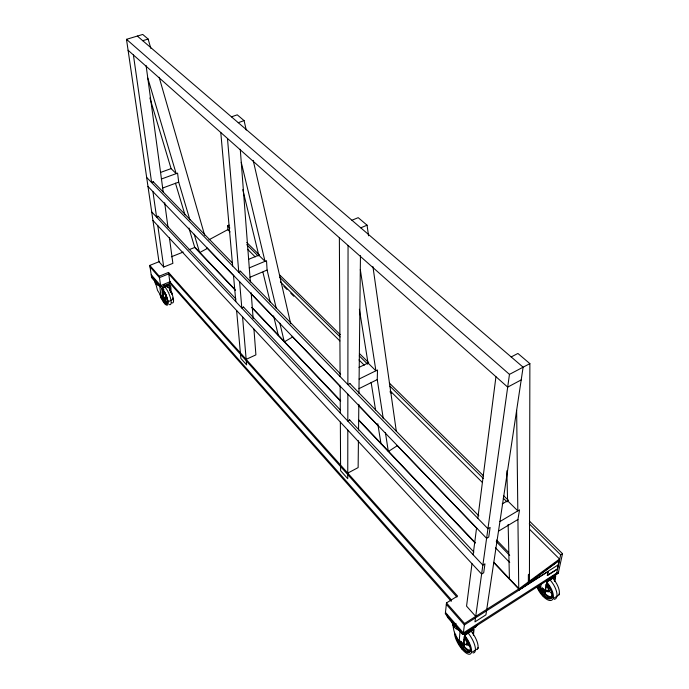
<?xml version="1.0" encoding="UTF-8"?>
<svg xmlns="http://www.w3.org/2000/svg" width="689" height="689" viewBox="0 0 689 689"><rect width="100%" height="100%" fill="white"/><g stroke="black" fill="none" stroke-linecap="round" stroke-linejoin="round"><path stroke-width="1.03" d="M347.756 474.6L347.747 478.709L340.607 470.673L340.59 466.565M347.816 430.117L347.756 473.119L358.134 467.59L358.426 440.762M347.859 394.177L347.824 421.1L349.788 420.101M348.057 245.473L347.876 384.565L349.9 383.566M528.368 581.929L528.377 574.738L529.453 573.954M529.436 581.154L529.875 363.628L517.913 353.457L511.178 356.945M358.547 430.031L358.831 404.279M358.943 393.548L360.459 255.645M383.282 418.731L377.253 379.596L377.512 369.993L359.107 379.045M529.781 529.514L559.528 559.046L559.477 560.355L518.765 590.275L517.93 519.497L519.54 509.86L499.93 521.573M552.07 596.149L553.233 597.888A0.913 0.732 20.9 0 0 554.24 597.992L559.115 594.805A0.913 0.732 20.9 0 0 559.21 593.987M159.607 261.484L149.78 265.403L159.245 276.177L168.512 272.413L457.548 596.054L446.481 602.927L445.318 613.847L463.172 634.354L464.257 634.268L476.426 626.456L476.891 625.095M464.455 636.369A12.152 4.41 58.4 0 1 470.432 649.96L471.517 651.846A0.939 0.81 19.6 0 0 472.551 651.958L477.847 648.504A0.939 0.801 19.7 0 0 478.002 647.608M454.413 625.216L456.101 623.683M454.594 632.278L454.516 632.924A14.038 5.09 58.4 0 0 461.32 648.366L462.784 650.08A14.038 5.09 58.4 0 0 471.422 652.483L471.603 651.208A14.038 5.09 58.4 0 0 464.687 635.491M459.597 642.355A3.643 1.318 58.4 0 1 459.167 641.45L459.994 631.847M461.389 642.346C458.822 641.855 460.252 647.729 462.681 644.68L460.743 641.244L458.917 642.122L460.08 644.809M471.991 563.714L466.556 606.139L475.711 616.397L509.464 374.377L529.875 363.628M473.136 554.757L476.573 527.929M477.813 518.309L495.951 376.711M476.728 625.009L476.495 625.956L464.326 633.768L463.232 633.854L461.406 632.683L447.626 616.844L446.868 615.062L447.566 617.353L461.897 633.716L463.172 634.354L464.567 623.502L446.481 602.927M465.445 636.18L465.187 638.212L463.981 639.435M469.287 632.407L468.15 630.616M470.363 630.349L470.432 629.849M470.432 649.96L470.277 651.053A12.152 4.41 58.4 0 1 462.81 648.995L461.544 647.514A12.152 4.41 58.4 0 1 455.644 634.13M473.059 633.794L473.558 629.72L464.989 635.224L463.594 645.36A1.438 0.517 58.4 0 1 462.62 645.119M475.513 617.852L474.954 621.874L485.926 614.855L486.529 610.833M473.386 635.344L474.075 629.074L464.791 634.939L462.991 645.739A1.438 0.517 58.4 0 1 462.026 645.498M162.38 297.648L162.242 296.442M486.744 609.369L523.115 367.185L137.344 36.069M171.483 293.221L171.26 292.084L171.888 293.764M171.699 293.841L171.328 292.076M518.765 590.275L519.032 588.802L493.875 562.302M541.046 589.284A3.497 1.516 56.6 0 1 540.624 588.415L541.184 583.669M543.044 589.086C540.632 588.716 541.804 594.306 544.319 591.308L543.819 589.517L542.398 588.044L540.546 588.957L541.675 591.524M547.436 574.368L548.065 571.31M545.404 591.343L544.982 593.367L543.13 595.201L543.251 596.269M551.303 579.104L550.166 577.416M552.638 576.934L552.75 576.426M554.404 580.775L555.231 576.641L547.342 581.705L545.128 591.989A1.387 0.603 56.6 0 1 544.431 592.144M554.74 581.37L555.739 576.013L546.971 581.645L544.577 592.351A1.387 0.603 56.6 0 1 543.518 592.204M556.402 574.523L560.657 554.869L562.508 553.698L529.557 521.22M463.172 634.354L558.219 573.351L562.508 553.698M559.063 594.633L559.356 593.341A13.427 5.925 56.4 0 0 552.767 578.286M161.381 295.977L161.596 295.357L162.328 296.21L162.63 298.285C161.183 299.517 159.409 295.478 161.596 295.357M164.697 293.006L163.818 293.893M162.656 297.82L163.62 298.75L162.328 288.131L169.399 285.272L170.321 291.369M167.548 300.438L168.598 301.532L173.439 299.172M464.119 646.342L462.173 648.254L462.052 649.219L462.595 649.202M546.282 585.805L546.704 585.107M160.761 295.71L161.794 298.63M161.674 296.003L162.285 296.425M172.009 293.609L171.208 292.42M558.59 572.507L546.67 580.155M558.219 573.351L558.538 571.508M159.693 285.599L160.942 295.727L157.523 290.388L155.481 282.748M559.528 559.046L518.757 589L493.6 562.482M521.203 588.191L559.304 560.183L557.427 568.864L547.221 575.384M151.632 275.505L151.434 276.909L158.677 285.229L160.597 285.789M151.709 276.013L151.511 277.409L158.746 285.737L160.666 286.297M397.286 445.697L388.329 451.519L385.401 432.477M541.347 590.258L542.028 590.955A6.037 4.823 19.8 0 0 543.259 591.834L542.898 590.111L543.819 589.517M460.743 641.244L458.96 642.251A6.184 5.323 17.9 0 0 459.658 643.535L460.321 644.301A6.184 5.323 17.9 0 0 461.544 645.257L461.113 643.492L462.121 642.846M542.467 592.213L543.388 591.618M460.855 645.559L462.681 644.68L462.147 644.06M541.347 590.249A6.037 4.823 19.8 0 1 540.589 589.069L542.398 588.044M556.721 573.076L463.352 632.933L445.473 612.418M557.59 569.028L547.393 575.556L548.237 571.482L464.377 624.949L446.326 604.382M464.567 623.502L519.032 588.802M521.306 588.372L558.305 564.791M498.483 531.193L517.93 519.497M292.661 336.964L284.316 341.873L279.829 323.132M502.186 503.952L508.404 500.292M207.423 248.376L199.629 252.605L194.169 234.217M208.905 239.824L227.783 229.644L230.074 231.917M521.203 379.906L507.681 387.123L128.085 50.254M359.003 388.648L377.253 379.596M359.012 367.383L368.658 362.698M243.656 307.225L241.813 308.026L239.583 281.663M250.004 277.262L267.091 270.036L266.514 260.692L249.289 267.892M360.769 227.835L367.056 225.191L368.563 235.81M240.694 271.492L238.79 272.284L227.482 138.472M248.824 259.262L259.305 254.921M170.174 292.377L171.148 292.291M171.785 293.032L170.743 291.568L170.519 292.188L171.518 292.222L171.613 292.885M161.484 296.554L162.328 296.21M161.062 297.786L161.906 297.441M351.933 220.256L358.194 217.655L367.056 225.191M149.78 265.403L151.434 276.203L160.847 287.012L170.028 283.239L451.278 601.351M163.887 289.578L162.587 289.854C161.596 287.64 168.099 284.833 168.013 287.623L167.677 287.235A8.397 2.48 66.9 0 0 167.031 286.658M170.588 281.508L160.632 285.582L151.218 274.782M168.719 273.86L159.46 277.624L149.995 266.85M150.822 48.351L148.144 39.058L142.726 34.45L126.492 39.325L158.978 261.734L163.715 267.039L172.879 263.353L169.425 237.826M171.397 256.773L183.188 252.062M189.079 249.702L194.978 247.351L234.932 289.449M227.947 229.954L227.568 225.734L229.127 225.114M158.306 216.458L156.575 217.113L152.932 191.62M162.682 188.028L178.692 182.12L177.581 173.12L161.459 178.994M153.414 181.93L151.64 182.576L133.408 54.982M160.451 172.465L171.492 168.469M238.256 122.685L244.087 120.627L246.24 130.049M231.452 116.846L237.257 114.83L244.087 120.627M166.023 303.41L164.749 303.685L164.447 302.557L165.885 301.188L165.446 298.173M142.735 40.694L148.144 39.058M547.032 580.534L545.989 580.62M171.888 293.686L171.75 293.023M161.837 295.908L161.82 296.726M163.715 297.76L166.652 297.415M172.388 298.423L172.75 297.915M545.516 591.463L548.332 590.499L552.147 593.884M463.921 644.852L466.918 643.802L470.191 646.945M162.01 298.018L161.924 297.984A4.47 2.834 -7.8 0 1 161.2 297.476L160.856 297.071A4.47 2.834 -7.8 0 1 160.554 296.391L160.554 296.391M171.251 292.196L170.803 292.515M542.898 590.111L541.468 588.639M458.9 640.649C454.602 635.844 453.207 629.212 452.794 622.934M461.113 643.492L459.735 641.89M126.492 39.325L509.464 374.377M540.34 587.605L538.944 585.676M159.021 285.272A6.778 4.237 -7.7 0 1 155.568 283.61L155.447 283.463A6.778 4.237 -7.7 0 1 154.965 280.604M246.757 242.494L259.021 254.577M279.708 274.971L340.254 334.647M359.417 353.526L368.615 362.595M389.302 382.989L483.566 475.901M503.495 495.537L508.094 500.068M227.568 225.734L229.868 228.007M246.714 244.655L258.194 255.998M279.639 277.185L340.133 336.964M359.27 355.877L367.693 364.197M389.905 386.141L483.325 478.45M503.228 498.121L507.061 501.911M529.264 523.847L560.657 554.869M247.618 249.332L255.24 256.902M280.406 281.896L339.892 340.96M358.96 359.891L364.292 365.196M390.224 390.939L482.498 482.567M283.868 286.374L286.925 289.414M290.741 293.204L293.798 296.244M389.991 391.869L391.516 393.385M459.916 630.469A9.379 7.984 16.1 0 1 454.378 627.3L454.146 627.033A9.379 7.984 16.1 0 1 452.208 621.624M152.932 181.44L232.537 263.12M240.048 270.829L340.667 374.093M349.685 383.334L478.846 515.88M546.067 585.581L546.498 586.029A3.841 1.679 56.6 0 1 548.375 590.309L548.298 590.68A3.841 1.679 56.6 0 1 546.911 591.145M146.662 177.452L487.941 528.739L490.112 527.438L488.751 537.05L486.598 538.342L147.98 186.469M496.554 540.021L508.516 552.354M496.244 541.545L509.696 555.437M541.468 588.363L542.019 588.923M543.767 590.731L544.319 591.308M206.984 247.919L233.829 275.815M250.985 293.643L274.842 318.439M291.998 336.266L340.461 386.641M358.358 405.235L378.494 426.164M397.131 445.542L476.917 528.463M495.563 547.833L509.731 562.56M251.941 307.38L340.728 400.929M358.487 419.635L475.384 542.811M235.431 290.345L194.746 247.454L188.932 228.085M251.709 307.501L340.478 401.076M358.969 420.566L475.109 542.992M157.833 215.958L235.931 299.009M243.303 306.846L340.555 410.274M349.392 419.679L473.911 552.096M151.701 211.902L482.86 565.135L484.961 563.843L483.695 572.783L481.62 574.066L152.949 220.471M168.46 273.567L456.953 597.044M169.83 281.818L451.441 599.921M171.845 293.411L171.992 293.867L170.975 292.265M164.671 286.762L165.506 287.726A10.361 3.032 66.9 0 1 170.932 299.973L171.13 301.343A10.361 3.032 66.9 0 1 169.27 304.538M162.044 288.407L162.837 289.311A9.724 2.825 66.9 0 1 167.927 300.8L168.107 302.083A9.724 2.825 66.9 0 1 164.981 303.987L164.197 303.082A9.724 2.825 66.9 0 1 159.934 294.659M162.587 289.613L163.241 290.362M162.251 289.466L162.931 290.25A8.414 2.446 66.9 0 1 167.332 300.18L167.487 301.291A8.414 2.446 66.9 0 1 164.783 302.945L164.111 302.161A8.414 2.446 66.9 0 1 162.07 298.862M162.268 292.369L163.465 293.557A3.419 0.999 66.9 0 1 164.559 292.851L164.835 293.169A3.419 0.999 66.9 0 1 166.35 296.158A8.087 2.351 66.9 0 0 163.913 291.292M165.308 298.018L165.584 298.337A3.419 0.999 66.9 0 0 166.686 297.648L166.617 297.192A3.419 0.999 66.9 0 0 166.505 296.692M459.916 641.476L460.45 642.096M463.551 645.688L464.679 646.988A10.74 3.91 58.3 0 0 470.966 649.52M162.561 297.347L162.845 297.674C160.563 300.232 160.485 294.504 162.122 296.244M463.103 646.334L464.326 647.755A11.67 4.246 58.3 0 0 471.155 650.511M162.156 298.027L163.121 298.957L161.691 288.45C168.762 284.049 171.44 281.586 170.95 292.119M162.785 296.218L162.983 296.683M149.883 97.95L171.087 168.616L176.169 173.637L147.799 78.141M175.471 183.214L184.953 214.822M178.692 182.12L189.914 219.912M159.15 77.271L204.667 235.311M242.761 189.63L258.754 255.154L265.007 261.32L241.262 162.32M262.905 272.181L270.269 302.35M273.576 315.872L278.399 335.638M267.091 270.036L276.332 308.56M253.207 160.399L290.663 323.649M558.426 572.025L558.546 572.559M359.382 309.266L368.012 363.008L375.901 370.785L360.304 269.545M371.13 382.395L375.557 409.921M377.77 423.675L381 443.794M155.034 281.052L155.111 281.551M167.711 302.48A7.433 2.17 66.9 0 1 166.178 301.532L165.584 300.843A7.433 2.17 66.9 0 1 163.775 297.924L163.689 297.614A2.205 0.637 66.9 0 0 162.905 295.564M159.245 276.177L160.847 287.012M157.807 225.699L163.715 267.039M165.825 286.676L164.499 284.807A6.27 3.919 -7.7 0 1 163.448 285.168M372.938 266.6L396.304 431.176M168.512 272.413L170.028 283.239M146.085 65.489L163.224 192.076M164.671 202.721L167.978 227.189M220.79 132.538L232.658 265.963M233.485 275.324L235.827 301.636M236.611 310.481L240.383 352.889M240.513 354.361L240.874 358.426L246.619 364.894L246.274 360.821M242.562 316.888L246.154 359.348L255.903 354.878L253.948 329.187M240.272 149.298L250.365 282.068M251.184 292.782L253.13 318.473M506.871 470.768L507.578 500.774L517.827 510.885L516.638 410.351M508.146 524.432L509.438 579.182M339.367 237.765L340.108 376.573M340.159 386.176L340.306 413.073M340.349 422.09L340.581 465.084M158.143 284.703A6.27 3.919 -7.7 0 1 157.281 284.359M156.549 283.902A6.27 3.919 -7.7 0 1 155.559 282.766M155.326 282.111A6.27 3.919 -7.7 0 1 155.438 280.733M155.516 283.532A2.61 1.878 -39.6 0 1 155.981 281.758M163.655 298.716A2.455 0.715 66.9 0 0 164.085 297.949L164.034 297.631A2.455 0.715 66.9 0 0 162.957 295.03M165.196 297.932A2.773 0.81 66.9 0 0 166.092 297.372L166.04 297.011A2.773 0.81 66.9 0 0 164.593 293.747L164.37 293.488A2.773 0.81 66.9 0 0 163.465 293.747M162.415 298.647A8.087 2.351 66.9 0 0 164.378 301.816L165.024 302.574A8.087 2.351 66.9 0 0 167.625 300.972L167.47 299.904A8.087 2.351 66.9 0 0 167.203 298.716M160.89 296.218A8.414 2.446 66.9 0 1 160.416 294.866M163.732 297.906A2.205 0.637 66.9 0 1 163.035 298.346L162.854 298.139A2.205 0.637 66.9 0 1 162.673 297.889M171.759 302.824A9.698 2.868 66.9 0 0 173.525 299.818L173.344 298.535A9.698 2.868 66.9 0 0 168.271 287.072L167.479 286.176A9.698 2.868 66.9 0 0 166.738 285.513M169.752 290.086A8.397 2.48 66.9 0 1 171.053 292.644M167.651 303.203A8.087 2.36 66.9 0 1 165.989 302.17L165.343 301.412A8.087 2.36 66.9 0 1 164.016 299.422M542.088 588.768A1.352 0.586 56.6 0 1 542.932 588.974A1.352 0.586 56.6 0 1 543.724 590.24M554.145 599.344A14.348 6.296 56.5 0 0 556.669 597.234L556.97 595.847A14.348 6.296 56.5 0 0 549.925 579.759M545.378 589.017A3.393 1.481 56.6 0 1 546.033 591.36L545.964 591.687A3.393 1.481 56.6 0 1 544.741 592.092A3.057 1.326 56.6 0 0 545.49 591.61L545.55 591.308A3.057 1.326 56.6 0 0 545.369 590.129M546.963 591.438A4.737 2.076 56.5 0 0 549.193 591.119L549.288 590.662A4.737 2.076 56.5 0 0 546.971 585.383L546.437 584.832A4.737 2.076 56.5 0 0 545.886 584.367M537.239 587.717A13.47 5.874 56.6 0 0 542.165 595.399L543.681 596.967A13.47 5.874 56.6 0 0 553.095 598.534L553.379 597.242A13.47 5.874 56.6 0 0 546.765 582.145M538.118 586.046A11.205 4.883 56.6 0 0 542.863 594.099L544.121 595.399A11.205 4.883 56.6 0 0 551.949 596.683L552.182 595.606A11.205 4.883 56.6 0 0 547.919 584.548M537.541 586.15A11.653 5.081 56.6 0 0 542.467 594.521L543.785 595.882A11.653 5.081 56.6 0 0 551.923 597.217L552.165 596.097A11.653 5.081 56.6 0 0 546.455 583.049M544.06 591.808A3.057 1.326 56.6 0 1 543.716 591.575M552.354 595.89A10.301 4.504 56.5 0 1 545.559 593.961L544.396 592.764A10.301 4.504 56.5 0 1 543.294 591.412M551.915 597.372A11.196 4.892 56.6 0 1 545.188 594.71L543.931 593.401A11.196 4.892 56.6 0 1 542.734 591.937M540.65 588.69A11.196 4.892 56.6 0 1 539.186 585.357M460.553 641.907A1.404 0.508 58.4 0 1 461.759 642.742A1.404 0.508 58.4 0 1 462.035 644.267M454.275 627.162A3.591 1.43 -43.1 0 1 455.067 625.405M473.076 652.957A14.951 5.469 58.3 0 0 475.238 651.062L475.436 649.701A14.951 5.469 58.3 0 0 468.064 632.95M462.965 645.162A3.54 1.283 58.4 0 0 464.395 645.076L464.438 644.758A3.54 1.283 58.4 0 0 463.396 641.821M466.332 644.499A4.005 1.456 58.3 0 0 466.901 643.982L466.944 643.621A4.005 1.456 58.3 0 0 464.98 639.168L464.558 638.677A4.005 1.456 58.3 0 0 464.136 638.264M465.798 644.577A4.935 1.8 58.3 0 0 467.805 644.456L467.865 644.008A4.935 1.8 58.3 0 0 465.445 638.514L464.92 637.911A4.935 1.8 58.3 0 0 463.886 636.989M460.76 645.507A11.679 4.237 58.4 0 0 461.94 647.083L463.163 648.504A11.679 4.237 58.4 0 0 470.346 650.476L470.492 649.417A11.679 4.237 58.4 0 0 470.423 648.125M459.666 643.819A11.679 4.237 58.4 0 1 456.652 636.981M464.748 636.369A11.679 4.237 58.4 0 1 470.131 646.635M462.93 645.266A3.187 1.154 58.4 0 0 463.904 644.99L463.938 644.706A3.187 1.154 58.4 0 0 463.284 642.544M471.207 631.296A13.995 5.159 58.2 0 1 478.097 646.971L477.908 648.246A13.995 5.159 58.2 0 1 477.46 649.193"/></g></svg>
